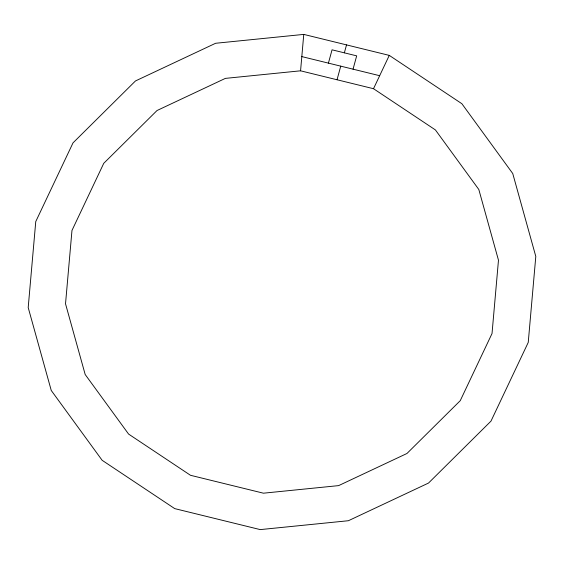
<?xml version="1.0" encoding="UTF-8"?>
<svg xmlns="http://www.w3.org/2000/svg" width="564" height="564" viewBox="0 0 564 564"><rect width="100%" height="100%" fill="white"/><g stroke="black" fill="none" stroke-linecap="round" stroke-linejoin="round"><path stroke-width="0.85" d="M300.563 70.81L373.509 88.71L435.408 129.924L478.815 189.483L498.477 260.201L492.027 333.543L460.252 400.673L406.968 453.484L338.619 485.618L263.437 493.19L190.491 475.29L128.592 434.076L85.185 374.517L65.523 303.799L71.973 230.457L103.748 163.327L157.032 110.516L225.381 78.382L300.563 70.81L303.763 34.397L389.28 55.385L461.86 103.705L512.746 173.529L535.8 256.437L528.242 342.433L490.983 421.132L428.52 483.052L348.383 520.727L260.237 529.603L174.72 508.615L102.14 460.294L51.254 390.471L28.2 307.563L35.758 221.567L73.017 142.868L135.48 80.948L215.617 43.273L303.763 34.397M328.424 63.126L332.048 49.815L356.674 55.857L353.05 69.175M337.032 79.764L340.741 66.15M344.364 52.84L346.522 44.894M373.509 88.71L389.28 55.385M301.81 56.597L379.664 75.703"/></g></svg>
